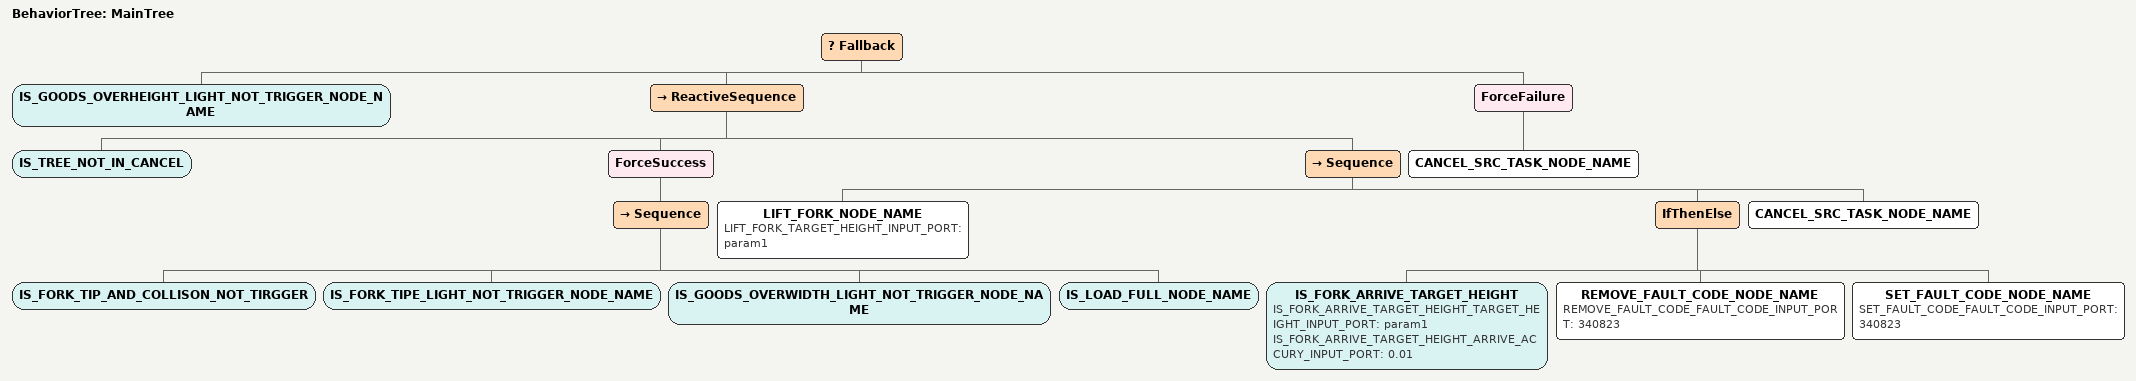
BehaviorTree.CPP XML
<root BTCPP_format="4" >
   <BehaviorTree ID="MainTree">
      <Fallback>
         <IS_GOODS_OVERHEIGHT_LIGHT_NOT_TRIGGER_NODE_NAME/>
         <ReactiveSequence>
            <IS_TREE_NOT_IN_CANCEL/>
            <ForceSuccess>
               <Sequence>
                  <IS_FORK_TIP_AND_COLLISON_NOT_TIRGGER/>
                  <IS_FORK_TIPE_LIGHT_NOT_TRIGGER_NODE_NAME/>
                  <IS_GOODS_OVERWIDTH_LIGHT_NOT_TRIGGER_NODE_NAME />
                  <IS_LOAD_FULL_NODE_NAME />
               </Sequence>
            </ForceSuccess>

            <Sequence>
               <LIFT_FORK_NODE_NAME
                  LIFT_FORK_TARGET_HEIGHT_INPUT_PORT="param1"
               />
               <IfThenElse>
                  <IS_FORK_ARRIVE_TARGET_HEIGHT
                     IS_FORK_ARRIVE_TARGET_HEIGHT_TARGET_HEIGHT_INPUT_PORT="param1"
                     IS_FORK_ARRIVE_TARGET_HEIGHT_ARRIVE_ACCURY_INPUT_PORT="0.01"
                  />
                  <REMOVE_FAULT_CODE_NODE_NAME
                     REMOVE_FAULT_CODE_FAULT_CODE_INPUT_PORT = "340823"
                  />
                  <SET_FAULT_CODE_NODE_NAME
                     SET_FAULT_CODE_FAULT_CODE_INPUT_PORT = "340823"
                  />
               </IfThenElse>

               <CANCEL_SRC_TASK_NODE_NAME />
            </Sequence>

         </ReactiveSequence>
         <ForceFailure>
            <CANCEL_SRC_TASK_NODE_NAME/>
         </ForceFailure>
      </Fallback>
   </BehaviorTree>
</root>
